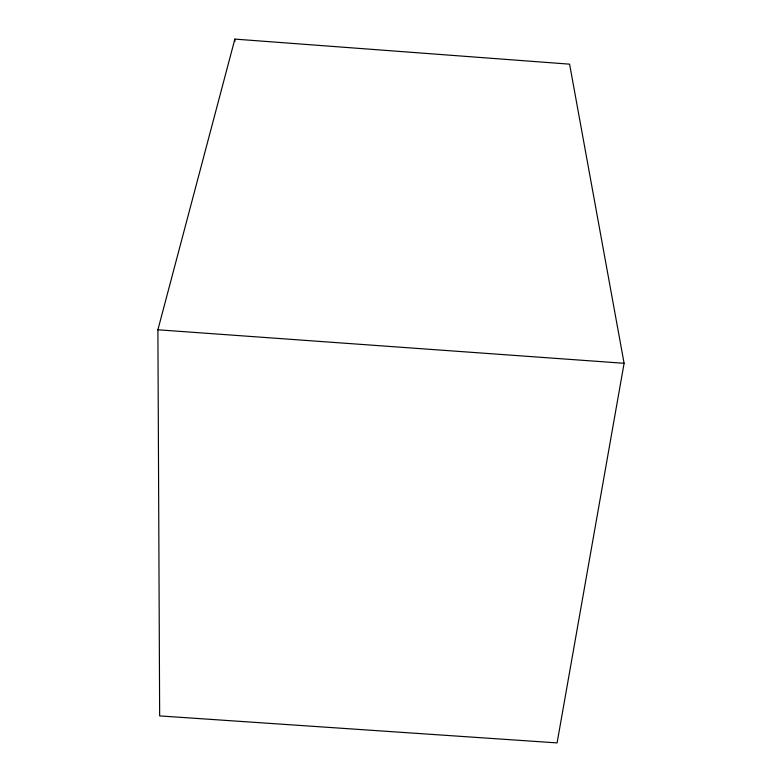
<?xml version="1.0" encoding="UTF-8"?>
<svg xmlns="http://www.w3.org/2000/svg" width="782" height="782" viewBox="0 0 782 782"><rect width="100%" height="100%" fill="white"/><g stroke="black" fill="none" stroke-linecap="round" stroke-linejoin="round"><path stroke-width="1.17" d="M234.825 41.534L234.874 39.1L569.599 64.163L624.104 363.288L557.087 742.9L159.655 715.911L157.896 329.789L234.874 39.1M157.896 329.789L624.104 363.288"/></g></svg>
